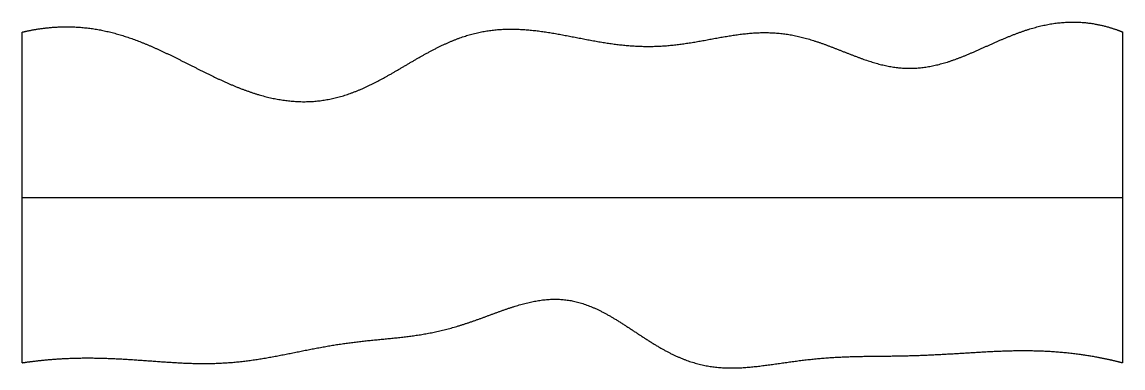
# Model space of a CAD drawing. Header units: millimetres. Extents: x 0 to 10, y 0 to 3.1.
import ezdxf

# ---------------------------------------------------------------- set-up
doc = ezdxf.new("R2010")
doc.units = ezdxf.units.MM
doc.layers.get('0').update_dxf_attribs({"linetype": 'CONTINUOUS'})

msp = doc.modelspace()

# ---------------------------------------------------------------- linework, layer by layer
for points in [[(0, 3), (0.042, 3.01), (0.127, 3.028), (0.252, 3.046), (0.417, 3.055), (0.619, 3.041), (0.817, 3.002), (1.012, 2.941), (1.205, 2.861), (1.397, 2.769), (1.59, 2.67), (1.785, 2.572), (1.984, 2.485), (2.186, 2.416), (2.39, 2.373), (2.595, 2.361), (2.798, 2.384), (2.998, 2.442), (3.194, 2.531), (3.387, 2.64), (3.577, 2.755), (3.769, 2.863), (3.962, 2.95), (4.159, 3.008), (4.36, 3.033), (4.564, 3.029), (4.769, 3.003), (4.974, 2.964), (5.179, 2.923), (5.382, 2.888), (5.583, 2.869), (5.785, 2.868), (5.986, 2.888), (6.188, 2.923), (6.391, 2.963), (6.593, 2.994), (6.796, 3.003), (6.998, 2.981), (7.199, 2.926), (7.398, 2.85), (7.597, 2.768), (7.795, 2.7), (7.993, 2.665), (8.191, 2.671), (8.389, 2.717), (8.588, 2.793), (8.787, 2.885), (8.987, 2.974), (9.188, 3.046), (9.39, 3.09), (9.592, 3.1), (9.755, 3.079), (9.877, 3.046), (9.959, 3.017), (10, 3)], [(0, 0), (0, 0.12), (0, 0.36), (0, 0.72), (0, 1.2), (0, 1.8), (0, 2.28), (0, 2.64), (0, 2.88), (0, 3)], [(10, 0), (10, 0.12), (10, 0.36), (10, 0.72), (10, 1.2), (10, 1.8), (10, 2.28), (10, 2.64), (10, 2.88), (10, 3)], [(0, 1.5), (0.4, 1.5), (1.2, 1.5), (2.4, 1.5), (4, 1.5), (6, 1.5), (7.6, 1.5), (8.8, 1.5), (9.6, 1.5), (10, 1.5)], [(0, 0), (0.04, 0.006), (0.121, 0.017), (0.242, 0.03), (0.403, 0.042), (0.604, 0.046), (0.806, 0.041), (1.007, 0.029), (1.209, 0.014), (1.411, -0.001), (1.612, -0.009), (1.814, -0.006), (2.015, 0.011), (2.216, 0.042), (2.417, 0.081), (2.617, 0.123), (2.817, 0.16), (3.016, 0.189), (3.216, 0.209), (3.416, 0.227), (3.616, 0.251), (3.817, 0.29), (4.019, 0.348), (4.221, 0.422), (4.423, 0.499), (4.624, 0.56), (4.822, 0.588), (5.017, 0.57), (5.209, 0.502), (5.4, 0.394), (5.589, 0.266), (5.78, 0.14), (5.973, 0.038), (6.17, -0.027), (6.37, -0.053), (6.573, -0.047), (6.777, -0.021), (6.981, 0.01), (7.184, 0.036), (7.386, 0.052), (7.587, 0.059), (7.787, 0.06), (7.988, 0.062), (8.188, 0.068), (8.389, 0.078), (8.591, 0.091), (8.793, 0.103), (8.995, 0.112), (9.197, 0.112), (9.398, 0.103), (9.599, 0.082), (9.76, 0.055), (9.88, 0.03), (9.96, 0.01), (10, 0)]]:
    msp.add_open_spline(points, degree=5)

doc.saveas('drawing.dxf')
